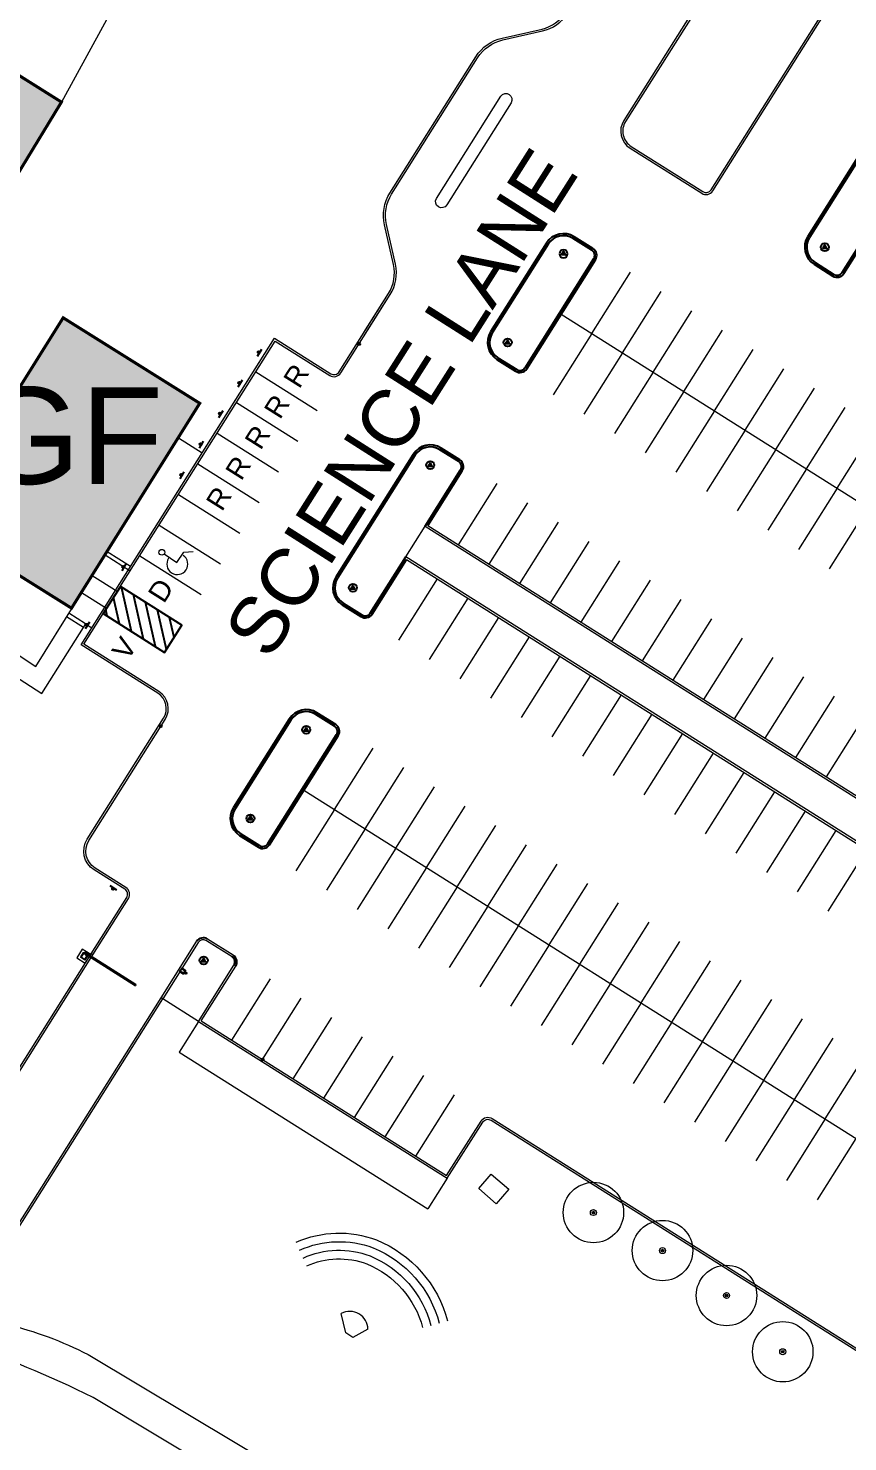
# Model space of a CAD drawing. Header units: feet. Extents: x 6763715 to 6770513, y 1886699 to 1891873.
# Drawn here: x 6766102.4 to 6766305.8, y 1890306.2 to 1890657.1 of the extents above; entities that cross this region are included whole.
import ezdxf
from ezdxf.enums import TextEntityAlignment as Align

# ---------------------------------------------------------------- set-up
doc = ezdxf.new("R2010")
doc.units = ezdxf.units.FT
doc.header["$LTSCALE"] = 48
doc.header["$MEASUREMENT"] = 0
doc.linetypes.add('PHANTOM2', pattern=[1.25, 0.625, -0.125, 0.125, -0.125, 0.125, -0.125])
doc.layers.get('0').update_dxf_attribs({"lineweight": 0})
for name, color, linetype in [('C-BLDG', 7, 'Continuous'), ('C-ROAD-IDEN', 7, 'Continuous'), ('L-Curb-Back-Prop', 5, 'Continuous'), ('L-Curb-Prop', 5, 'Continuous'), ('L-Eqpt-Prop', 4, 'Continuous'), ('L-Lite-Prop', 2, 'Continuous'), ('L-Sign-Reg', 2, 'Continuous'), ('L-Strp-Prop', 3, 'Continuous'), ('L-Walk-Prop', 6, 'Continuous'), ('UTILITY', 2, 'Continuous')]:
    doc.layers.add(name, color=color, linetype=linetype)
for name, color, linetype, lineweight in [('C-BLDG-HTCH', 253, 'Continuous', 0), ('C-BLDG-IDEN', 7, 'Continuous', 50), ('C-PKNG-STRP', 3, 'Continuous', 0), ('C-PROP', 7, 'PHANTOM2', 0), ('C-ROAD', 5, 'Continuous', 0), ('Handicap signs', 5, 'Continuous', 0), ('L-Hedr-Prop', 2, 'Continuous', 18), ('L-Ramp-Prop', 6, 'Continuous', 18), ('L-SITE', 32, 'Continuous', 5), ('L-SITE-WALK', 6, 'Continuous', 0), ('L-Tree-Exst', 3, 'Continuous', 18)]:
    doc.layers.add(name, color=color, linetype=linetype, lineweight=lineweight)
doc.layers.get('L-Lite-Prop').off()
doc.styles.add('Arial', font='arial.ttf')
doc.styles.add('Campus_Base_Map_NEW$0$STANDARD', font='arial.ttf', dxfattribs={"height": 3.8})
doc.styles.get("Standard").update_dxf_attribs({"font": 'arial.ttf'})

# ---------------------------------------------------------------- blocks, each defined once
blk = doc.blocks.new('Campus_Base_Map_NEW$0$HANDI')
at = {"layer": 'Handicap signs', "lineweight": 0}
for p, q in [((0, 0.07912658333467937), (0, 0)), ((0, 0), (0.0625, 0)), ((0.0625, 0), (0.09407491666691688, -0.03864783333240968))]:
    blk.add_line(p, q, dxfattribs=at)
blk.add_circle((0, 0.09412658333409732), 0.015, dxfattribs=at)
blk.add_arc((-0.006249999996119489, -0.006249999999757468), 0.05412658333333333, 90, 0, dxfattribs=at)
blk = doc.blocks.new('Island-End')
at = {"layer": 'L-Curb-Back-Prop'}
blk.add_lwpolyline([(-90.000000461936, -209.9999998062849), (-24.00000042468309, -209.9999999254942, 0.4142135623861266), (-6.00000037997961, -191.9999999627471), (-5.999999649822712, 191.9999999850988, 0.4142135627352785), (-23.99999963492155, 210.0000000298023), (-89.99999988824129, 210.0000000745058, 0.4142135621641632), (-143.9999999329448, 156.0000001490116), (-144.0000003650784, -155.9999997168779, 0.4142135622058152)], format="xyb", close=True, dxfattribs=at)
at = {"layer": 'L-Curb-Prop'}
blk.add_lwpolyline([(-90.00000048428774, -215.9999998062849), (-24.00000043213367, -215.9999999403954, 0.4142135625774131), (-3.799796104431152e-07, -191.9999999701977), (3.501772880554199e-07, 191.9999999776483, 0.4142135627706796), (-23.99999963492155, 216.0000000223517), (-89.99999988079071, 216.0000000745058, 0.4142135621739075), (-149.9999999478459, 156.0000001490116), (-150.0000003650784, -155.9999997094274, 0.4142135622000315)], format="xyb", close=True, dxfattribs=at)
blk = doc.blocks.new('Pkg1')
at = {"layer": 'L-Strp-Prop', "lineweight": 0}
blk.add_line((0, 0), (2.980232238769531e-08, -216.0000000074506), dxfattribs=at)
blk = doc.blocks.new('Island-End2')
at = {"layer": 'L-Curb-Back-Prop'}
blk.add_lwpolyline([(8.940696716308594e-08, 54.00000197440386), (3.799796104431152e-07, 252.0003285929561, 0.4142135627352785), (-17.99999961256981, 270.0003286376595), (-83.99999986588955, 270.000328682363, 0.4142135621641632), (-137.9999999254942, 216.0003287568688), (-138.0000003799796, -215.9996711164713, 0.4142135622058152), (-84.00000046938658, -269.9996712058783), (-18.00000041723251, -269.999671317637, 0.4142135623861266), (-3.799796104431152e-07, -251.9996713623405), (-9.685754776000977e-08, -54.00000195205212)], format="xyb", dxfattribs=at)
at = {"layer": 'L-Curb-Prop'}
blk.add_lwpolyline([(6.000000089406967, 60.00000210851431), (6.000000365078449, 252.0003285780549, 0.4142135627706796), (-17.99999962002039, 276.0003286376595), (-83.99999986588955, 276.0003286674619, 0.4142135621739075), (-143.9999999403954, 216.0003287568688), (-144.0000003576279, -215.9996711015701, 0.4142135622000315), (-84.0000004991889, -275.9996711909771), (-18.00000043213367, -275.9996713325381, 0.4142135625774131), (5.99999962747097, -251.9996713548899), (5.999999910593033, -60.00000590831041)], format="xyb", dxfattribs=at)
at = {"layer": 'L-Hedr-Prop'}
blk.add_line((-9.685754776000977e-08, -54.0000019595027), (8.940696716308594e-08, 54.00000196695328), dxfattribs=at)
blk = doc.blocks.new('D')
at = {"style": 'Arial'}
blk.add_text('D', height=60, dxfattribs=at).set_placement((54.00000001490116, -8.195638656616211e-08), align=Align.MIDDLE)
blk = doc.blocks.new('Ex-Tree')
h = blk.add_hatch(color=256)
edge = h.paths.add_edge_path()
edge.add_arc((0, 3.725290298461914e-09), 2.954040393634932, 0, 360)
for centre, radius in [((0, 0), 72), ((0, 3.725290298461914e-09), 7.199999999999997), ((0, 3.725290298461914e-09), 2.954040393634932)]:
    blk.add_circle(centre, radius)
blk = doc.blocks.new('Lite1')
blk.add_line((-1.341104507446289e-07, -36.00000005215406), (-9.685754776000977e-08, -12.0000000372529))
blk.add_lwpolyline([(33.99999982863665, -104.0000000968575), (33.99999983608723, -36.00000008195639), (-34.00000017136335, -36.00000008195639), (-34.00000017136335, -104.0000000745058)], close=True)
blk.add_circle((-7.450580596923828e-09, 2.235174179077148e-08), 12)
at = {"layer": 'Defpoints'}
blk.add_circle((-0.01750877499580383, -56.99999728053808), 3, dxfattribs=at)
blk = doc.blocks.new('Card-Rdr')
for points in [[(11.99999999254942, -5.999999992549419), (11.99999999254942, 6.000000007450581), (-1.490116119384766e-08, 6.000000014901161), (-1.490116119384766e-08, -5.999999985098839)], [(19.9999999627471, -0.9999999925494194), (19.99999998509884, 1.000000014901161), (11.99999997764826, 1.000000014901161), (11.99999997764826, -0.9999999850988388)]]:
    blk.add_lwpolyline(points, close=True)
at = {"layer": 'Defpoints'}
blk.add_text('R', height=9, rotation=90, dxfattribs=at).set_placement((5.999999992549419, 0), align=Align.MIDDLE)
blk = doc.blocks.new('Sign-Aisle')
at = {"transparency": 33554687}
h = blk.add_hatch(color=256, dxfattribs=at)
h.dxf.hatch_style = 1
edge = h.paths.add_edge_path()
edge.add_line((-3.46410159021616, 5.999999985098839), (-3.464101598448521, -6.000000032346744))
edge.add_line((-3.46410159021616, -6.000000029802322), (6.928203259807564, -2.811205934705185e-08))
edge.add_line((6.928203254938126, -2.980232238769531e-08), (-3.464101586853236, 5.999999985952996))
blk.add_lwpolyline([(-3.46410159021616, 5.999999985098839), (-3.46410159021616, -6.000000029802322), (6.928203254938126, -2.980232238769531e-08)], close=True)
blk.add_circle((2.235174179077148e-08, -2.980232238769531e-08), 12)
blk = doc.blocks.new('R')
at = {"style": 'Arial'}
blk.add_text('R', height=59.99999999999999, dxfattribs=at).set_placement((54.00000004470348, -7.450580596923828e-08), align=Align.MIDDLE)
blk = doc.blocks.new('Gate14')
for points in [[(-12.00000001490116, -7.499999955296516), (-12.00000002235174, 7.500000044703484), (-27.00000002235174, 7.500000044703484), (-27.00000002980232, -7.499999955296516)], [(156, 8.500000052154064), (155.9999999925494, 10.50000004470348), (-24.00000000745058, 10.50000005215406), (-24.00000001490116, 8.500000059604645)], [(-16.99999999254942, 7.500000029802322), (-16.99999997019768, 8.500000037252903), (-18.99999998509884, 8.500000037252903), (-18.99999998509884, 7.500000029802322)]]:
    blk.add_lwpolyline(points, close=True)
blk = doc.blocks.new('Load8')
h = blk.add_hatch()
h.set_pattern_fill('ANSI31', color=256, scale=240, angle=32.2373537109462)
h.set_pattern_definition([(44.99999999999999, (-7122.795314535499, 2310.026909977198), (-21.21320343559642, 21.21320343559643), [])])
h.paths.add_polyline_path([(-48.00000000745058, -7.450580596923828e-09), (48, -7.450580596923828e-09), (48, 215.9999999850988), (-48.00000000745058, 215.9999999776483)])
blk.add_lwpolyline([(-48.00000000745058, -7.450580596923828e-09), (48, -7.450580596923828e-09), (48, 215.9999999850988), (-48.00000000745058, 215.9999999776483)], close=True)
blk = doc.blocks.new('V')
at = {"style": 'Arial'}
blk.add_text('V', height=59.99999999999999, dxfattribs=at).set_placement((53.99999992549419, -3.725290298461914e-07), align=Align.MIDDLE)
blk = doc.blocks.new('RegSign')
blk.add_line((-12.00000002980232, -3), (11.99999995529652, -3))
blk.add_circle((-7.450580596923828e-09, 7.450580596923828e-09), 3)

msp = doc.modelspace()

# ---------------------------------------------------------------- hatches: boundary and pattern name
at = {"layer": 'C-BLDG-HTCH'}
h = msp.add_hatch(color=256, dxfattribs=at)
h.paths.add_polyline_path([(6765923.280488579, 1890632.489966301), (6765999.88749993, 1890584.620592766), (6766047.006154512, 1890660.026202647), (6766055.698647493, 1890654.59453019), (6766087.14052384, 1890704.912050562), (6766036.894225651, 1890736.309422341), (6766005.805628832, 1890686.557267363), (6765970.752422669, 1890708.460941582)])
h.paths.add_polyline_path([(6766059.727983911, 1890640.284937322), (6766097.312909873, 1890616.789002614), (6766110.643361259, 1890638.735057497), (6766082.910806195, 1890656.155559261), (6766074.920997147, 1890643.369191958), (6766065.380456062, 1890649.330783682)])
h.paths.add_polyline_path([(6765969.555350887, 1890715.622460931), (6765987.647043603, 1890704.317516627), (6766002.131503494, 1890727.497497922), (6765984.039810778, 1890738.802442226)])
h.paths.add_polyline_path([(6766065.646440115, 1890630.885647992), (6766047.629185129, 1890602.052012723), (6766066.286243245, 1890590.393788911), (6766084.303498229, 1890619.227424179)], flags=17)
h.paths.add_polyline_path([(6766046.676058782, 1890600.526691718), (6766028.658803798, 1890571.69305645), (6766047.315861912, 1890560.034832636), (6766065.333116896, 1890588.868467906)])
h.paths.add_polyline_path([(6766110.928905592, 1890660.17641765), (6766084.921816031, 1890676.434554724), (6766093.276712627, 1890689.799342036), (6766119.28380219, 1890673.541204962)])
msp.add_hatch(color=256, dxfattribs=at).paths.add_polyline_path([(6766079.237456872, 1890534.332281098), (6766111.073057543, 1890585.189871778), (6766144.978117994, 1890563.966137996), (6766113.142517325, 1890513.108547317)])

# ---------------------------------------------------------------- linework, layer by layer
at = {"layer": 'C-BLDG', "const_width": 0.75}
msp.add_lwpolyline([(6766059.727983911, 1890640.284937322), (6766097.312909873, 1890616.789002614), (6766110.643361259, 1890638.735057497), (6766082.910806195, 1890656.155559261), (6766074.920997147, 1890643.369191958), (6766065.380456062, 1890649.330783682)], close=True, dxfattribs=at)
msp.add_lwpolyline([(6766079.237456872, 1890534.332281098), (6766111.073057543, 1890585.189871778), (6766144.978117994, 1890563.966137996), (6766113.142517325, 1890513.108547317), (6766079.237456872, 1890534.332281098)], dxfattribs=at)
at = {"layer": 'C-PKNG-STRP'}
msp.add_line((6766128.374658784, 1890537.018800612), (6766132.547101294, 1890543.844540387), dxfattribs=at)
at = {"layer": 'C-PROP', "ltscale": 0.02, "const_width": 6, "elevation": -178.8009999999999}
msp.add_lwpolyline([(6769012.672318948, 1888295.374669329, 0.1361048893769301), (6767938.827147607, 1887977.763884334, -0.2823868537519414), (6765535.011960359, 1887963.210487848), (6765125.199023341, 1887960.525005917), (6765008.259637998, 1888061.176182), (6763829.051106414, 1890965.3305025), (6763828.781101809, 1890985.958502438), (6763983.434002401, 1891051.428890646), (6764153.834987686, 1890819.547933312), (6764199.850891613, 1890841.999908577), (6764151.795092961, 1891122.836158444, -0.01647219109543954), (6764351.863703489, 1891197.559898398, -0.0003431867193823084), (6765614.041232214, 1891619.044375816, -0.1515732919274202), (6766084.71670162, 1891639.018791427, -4.006424607498245e-05), (6767109.798489642, 1891365.369470985), (6767424.223199004, 1891242.168853522)], format="xyb", dxfattribs=at)
at = {"layer": 'C-ROAD', "lineweight": 0}
msp.add_line((6766158.694768002, 1890293.087886753), (6766118.478996979, 1890317.212742748), dxfattribs=at)
at = {"layer": 'C-ROAD'}
msp.add_lwpolyline([(6766127.654012928, 1890669.850106969), (6766110.643361259, 1890638.735057497)], dxfattribs=at)
at = {"layer": 'C-ROAD', "lineweight": 0}
msp.add_arc((6765992.171337763, 1890060.252040746), 286.325736094929, 63.82382261393846, 71.03079410050871, dxfattribs=at)
at = {"layer": 'L-Curb-Back-Prop', "lineweight": 0}
for p, q in [((6766118.457935976, 1890427.061065498), (6766118.035013184, 1890427.327779417)), ((6766144.680565626, 1890410.523909174), (6766153.482008256, 1890424.480176297)), ((6766135.797770355, 1890416.125794873), (6766135.374847564, 1890416.392508792))]:
    msp.add_line(p, q, dxfattribs=at)
for points in [[(6766252.090013658, 1890627.707564418), (6766269.852770794, 1890616.505579924, 0.414213562337329), (6766271.921680917, 1890616.974206543), (6766331.666002271, 1890711.709551954, -0.414213562364088), (6766359.941107277, 1890718.114115705), (6766411.960610463, 1890685.308303875, 0.4142135630130458), (6766414.029520588, 1890685.776930494), (6766422.831365538, 1890699.73383559), (6766606.379166177, 1890583.978901003)], [(6766270.002364854, 1890664.546817684), (6766250.684133803, 1890633.914294784, 0.4142135623596806), (6766252.090013658, 1890627.707564418)], [(6766185.724431491, 1890581.528197516), (6766191.83850438, 1890591.223157527, 0.1989123674445834), (6766193.06826042, 1890598.389392702), (6766190.836930516, 1890608.240350472, -0.1989123672672606), (6766192.196134566, 1890616.160926145), (6766213.533248088, 1890649.994749581, -0.1989123639110069), (6766220.095043125, 1890654.634339926), (6766229.948311106, 1890656.866193281, 0.1989123639051937), (6766235.885173282, 1890661.063917879)], [(6766163.545322237, 1890580.100998415), (6766177.500754016, 1890571.300082566, 0.4142135623603287), (6766179.569664138, 1890571.768709183), (6766191.838504368, 1890591.223157532)], [(6766118.035013184, 1890427.327779417), (6766126.836455808, 1890441.284046492, 0.4142135627807244), (6766126.367829191, 1890443.352956616), (6766118.755453619, 1890448.153659143, -0.41421356235672), (6766117.037156019, 1890455.739662922), (6766135.973404782, 1890485.766484327, 0.4142135622749689), (6766134.567524927, 1890491.973214692), (6766115.535950782, 1890503.975371623)]]:
    msp.add_lwpolyline(points, format="xyb", dxfattribs=at)
for points in [[(6766115.535950782, 1890503.975371623), (6766163.545322236, 1890580.100998414)], [(6766200.930080878, 1890533.472935567), (6766468.221343166, 1890364.904873671)], [(6766463.42050656, 1890357.29228552), (6766196.12920878, 1890525.860291139)]]:
    msp.add_lwpolyline(points, dxfattribs=at)
for points, elevation in [([(6766153.013381639, 1890426.54908642), (6766146.668123116, 1890430.550688592, 0.4142135619753254), (6766144.599212995, 1890430.082061975), (6766135.797770355, 1890416.125794873)], 1.033114485453452e-10), ([(6766206.42743952, 1890371.583909638), (6766215.229152156, 1890385.540604875, -0.4142135625828158), (6766217.298062278, 1890386.009231492), (6766412.264635216, 1890263.052794253)], 1.037138844619336e-10)]:
    msp.add_lwpolyline(points, format="xyb", dxfattribs=dict(at, elevation=elevation))
at = {"layer": 'L-Curb-Back-Prop', "lineweight": 0, "elevation": 1.048256723673292e-10}
msp.add_lwpolyline([(6766144.680565626, 1890410.523909174), (6766206.42743952, 1890371.583909638)], dxfattribs=at)
at = {"layer": 'L-Curb-Back-Prop'}
msp.add_arc((6766152.213239887, 1890425.280318049), 1.5, 327.7626462834644, 57.76264628710492, dxfattribs=at)
at = {"layer": 'L-Curb-Prop', "lineweight": 0}
for p, q in [((6766201.619095453, 1890533.62815794), (6766468.065552619, 1890365.595173706)), ((6766196.284409762, 1890525.169056244), (6766462.73086693, 1890357.136072012)), ((6766135.374847564, 1890416.392508792), (6766144.176290201, 1890430.348775886)), ((6766153.280095558, 1890426.972009209), (6766146.934837027, 1890430.973611377)), ((6766145.369669121, 1890410.679272543), (6766153.904931047, 1890424.213462381)), ((6766145.369669121, 1890410.679272543), (6766206.270967421, 1890372.273128953))]:
    msp.add_line(p, q, dxfattribs=at)
for points in [[(6766251.823299738, 1890627.284641625), (6766269.586056875, 1890616.082657131, 0.4142135623338038), (6766272.344603703, 1890616.707492623), (6766332.088925081, 1890711.442838075, -0.4142135623330456), (6766359.67439338, 1890717.69119295), (6766411.693896545, 1890684.885381086, 0.4142135630152906), (6766414.452443376, 1890685.510216577), (6766422.98688138, 1890699.043099963)], [(6766269.579442062, 1890664.813531603), (6766250.261211007, 1890634.181008698, 0.4142135623886143), (6766251.823299735, 1890627.284641625)], [(6766186.14735428, 1890581.261483599), (6766192.26142717, 1890590.956443609, 0.1989123674439663), (6766193.555907212, 1890598.499849055), (6766191.324577308, 1890608.350806825, -0.1989123672617105), (6766192.619057354, 1890615.894212228), (6766213.956170878, 1890649.728035664, -0.1989123639137692), (6766220.205499486, 1890654.146693136), (6766230.058767461, 1890656.378546489, 0.1989123639262023), (6766236.308096067, 1890660.797203961)], [(6766163.700510824, 1890579.412005143), (6766177.2340401, 1890570.877159776, 0.4142135623214445), (6766179.992586928, 1890571.501995265), (6766192.261427158, 1890590.956443614)], [(6766118.457935974, 1890427.061065497), (6766127.259378589, 1890441.017332594, 0.4142135632413331), (6766126.634543096, 1890443.775879428), (6766119.022167534, 1890448.576581929, -0.4142135623689195), (6766117.460078808, 1890455.472949002), (6766136.396327571, 1890485.499770409, 0.4142135622701287), (6766134.834238845, 1890492.396137481), (6766116.225591835, 1890504.131577755)]]:
    msp.add_lwpolyline(points, format="xyb", dxfattribs=at)
msp.add_lwpolyline([(6766206.282189129, 1890613.18887838, -0.9999999999124717), (6766203.744652388, 1890614.789161884), (6766219.747487423, 1890640.164529286, -1.000000000087528), (6766222.285024161, 1890638.564245783)], format="xyb", close=True, dxfattribs=at)
msp.add_lwpolyline([(6766116.225591835, 1890504.131577755), (6766163.701526763, 1890579.411364448)], dxfattribs=at)
at = {"layer": 'L-Curb-Prop', "lineweight": 0, "elevation": 1.035661208359992e-10}
msp.add_lwpolyline([(6766206.270967424, 1890372.273128953), (6766214.806229366, 1890385.807318792, -0.4142135625025138), (6766217.564776195, 1890386.432154281), (6766412.531349134, 1890263.475717041)], format="xyb", dxfattribs=at)
at = {"layer": 'L-Curb-Prop'}
for centre, start, end in [((6766145.867981358, 1890429.281920216), 57.76264628710492, 147.7626462834644), ((6766152.213239887, 1890425.280318049), 327.7626462834644, 57.76264628710492)]:
    msp.add_arc(centre, 2, start, end, dxfattribs=at)
at = {"layer": 'L-Hedr-Prop', "lineweight": 0}
for p, q in [((6766087.079901803, 1890338.874869784), (6766135.797770355, 1890416.125794873)), ((6766144.680565624, 1890410.523909173), (6766135.797770355, 1890416.125794873)), ((6766144.680565625, 1890410.523909172), (6766139.879743766, 1890402.911280884)), ((6766206.427439522, 1890371.583909638), (6766201.626617661, 1890363.971281348))]:
    msp.add_line(p, q, dxfattribs=at)
for points, elevation in [([(6766068.457270624, 1890350.075134768), (6766071.407078745, 1890353.390819992), (6766118.035013184, 1890427.327779417)], 1.029306130015508e-10), ([(6766139.879743766, 1890402.911280885), (6766201.62661766, 1890363.971281349)], 1.074854182547592e-10)]:
    msp.add_lwpolyline(points, dxfattribs=dict(at, elevation=elevation))
at = {"layer": 'L-Ramp-Prop', "lineweight": 0}
for p, q in [((6766127.694131943, 1890522.317428554), (6766121.457542014, 1890526.250499481)), ((6766127.805024391, 1890523.42974374), (6766121.986613, 1890527.099092683)), ((6766124.493889713, 1890517.242150282), (6766118.283440878, 1890521.158735472)), ((6766121.826425755, 1890513.013127179), (6766115.633404318, 1890516.918721877)), ((6766116.104833186, 1890508.345675626), (6766111.930159785, 1890510.978410306)), ((6766116.638261021, 1890509.191521205), (6766112.458978417, 1890511.827162654))]:
    msp.add_line(p, q, dxfattribs=at)
at = {"layer": 'L-SITE'}
for p, q in [((6766181.213679136, 1890333.202563408), (6766180.100256686, 1890338.011522374)), ((6766182.950356023, 1890332.082946421), (6766181.213679136, 1890333.202563408)), ((6766186.731647732, 1890334.130276334), (6766182.950356023, 1890332.082946421))]:
    msp.add_line(p, q, dxfattribs=at)
for points in [[(6766168.892793661, 1890355.696298001, -0.199506583619755), (6766188.821869472, 1890356.300907173, -0.2356822497654323), (6766206.513850317, 1890336.166857747, -0.2356822497654323)], [(6766169.771995672, 1890353.749371503, -0.1992344424872343), (6766188.038972137, 1890354.313127089, -0.2354445255629812), (6766204.448321296, 1890335.621780847, -0.2354445255629812)], [(6766170.651197683, 1890351.802445004, -0.1989108869806388), (6766187.256228877, 1890352.325255362, -0.2351655535389773), (6766202.382792275, 1890335.076703945, -0.2351655535389773)], [(6766171.530399695, 1890349.855518506, -0.1985197935391642), (6766186.473685802, 1890350.337264565, -0.2348335501223709), (6766200.317263255, 1890334.531627045, -6.694759239772378)]]:
    msp.add_lwpolyline(points, format="xyb", dxfattribs=at)
msp.add_arc((6766182.24271714, 1890334.066341936), 4.489385868120499, 0.8159901565789133, 118.5045115716207, dxfattribs=at)
at = {"layer": 'L-SITE-WALK', "lineweight": 0}
for p, q in [((6766049.82437041, 1890534.152012293), (6766104.282726994, 1890498.661443998)), ((6766042.840383435, 1890532.563430385), (6766105.803390997, 1890491.896628001)), ((6766104.282726994, 1890498.661443998), (6766113.953147079, 1890514.204234248)), ((6766105.803390997, 1890491.896628001), (6766116.104833186, 1890508.345675626)), ((6766105.803390997, 1890491.896628001), (6766116.108531796, 1890508.34334312)), ((6766117.261141235, 1890327.858651249), (6766199.547641565, 1890278.672004008))]:
    msp.add_line(p, q, dxfattribs=at)
msp.add_lwpolyline([(6766040.230724395, 1890473.634486449), (6765987.797646603, 1890388.788390269), (6765960.79576654, 1890405.360183329), (6765952.414683503, 1890390.472512073), (6765964.427127917, 1890382.329899985, 0.1049114391697125), (6765983.463055113, 1890377.615467505, 0.04103935634922959), (6766007.684232488, 1890379.762683745, -0.07224654945312009), (6766034.831449728, 1890374.824954821, -0.07630010859432847), (6766057.660989711, 1890360.225177162, 0.021202585675986), (6766069.484174816, 1890349.258777282, 0.07989097356017287), (6766079.078983978, 1890343.429112293, 0.09025813517219163), (6766097.081258055, 1890335.368705614, -0.05771501393890554), (6766117.25701058, 1890327.860757681, -0.3233128224102466)], format="xyb", dxfattribs=at)
at = {"layer": 'L-Strp-Prop', "lineweight": 0}
for p, q in [((6766234.696314025, 1890586.066722832), (6766501.137661783, 1890418.036939107)), ((6766170.828181283, 1890467.923463473), (6766429.658331971, 1890304.693631364))]:
    msp.add_line(p, q, dxfattribs=at)
at = {"layer": 'L-Walk-Prop', "lineweight": 0}
for p, q in [((6766145.580335678, 1890551.615003387), (6766139.673548996, 1890555.272021001)), ((6766086.612055925, 1890339.070350084), (6766135.374847564, 1890416.392508792))]:
    msp.add_line(p, q, dxfattribs=at)
msp.add_lwpolyline([(6766116.104833188, 1890508.345675625), (6766116.63826102, 1890509.191521205), (6766118.203155543, 1890508.204629137)], dxfattribs=at)
at = {"layer": 'L-Walk-Prop', "lineweight": 0, "elevation": 1.036979753814392e-10}
msp.add_lwpolyline([(6766116.568086637, 1890425.001704074), (6766117.901656223, 1890427.116318025), (6766115.787042277, 1890428.44988761), (6766114.453472689, 1890426.33527366)], close=True, dxfattribs=at)
at = {"layer": 'L-Walk-Prop', "lineweight": 0, "elevation": 1.029396805150857e-10}
msp.add_lwpolyline([(6766068.830833579, 1890349.742793498), (6766071.808025339, 1890353.089258868), (6766118.457935975, 1890427.061065497)], dxfattribs=at)
at = {"layer": 'UTILITY', "lineweight": 0, "elevation": 1.043753163817836e-10}
msp.add_lwpolyline([(6766217.305194996, 1890372.644141998), (6766221.718304995, 1890368.879292999), (6766218.588230995, 1890365.291527999), (6766214.226864995, 1890369.043795)], close=True, dxfattribs=at)

# ---------------------------------------------------------------- block references
at = {"lineweight": 0, "xscale": 0.08333333333333336, "yscale": 0.08333333333333336, "zscale": 0.08333333333333336, "rotation": 327.7626462890574}
for name, p in [('Island-End2', (6766315.683208643, 1890614.202554763)), ('Island-End', (6766234.696313454, 1890586.066721927)), ('Island-End2', (6766198.528614974, 1890529.664980335)), ('Island-End', (6766170.828180512, 1890467.923462251))]:
    msp.add_blockref(name, p, dxfattribs=at)
at = {"color": 3, "lineweight": 0}
for p, xscale, yscale, zscale, rotation in [((6766242.309331012, 1890581.26651733), 0.08333333333333338, 0.08333333333333338, 0.08333333333333338, 147.7626462136919), ((6766249.92194124, 1890576.465666829), 0.08333333333333338, 0.08333333333333338, 0.08333333333333338, 147.7626462136919), ((6766257.534551455, 1890571.664816309), 0.08333333333333338, 0.08333333333333338, 0.08333333333333338, 147.7626462136919), ((6766265.147161672, 1890566.86396579), 0.08333333333333338, 0.08333333333333338, 0.08333333333333338, 147.7626462136919), ((6766242.308923639, 1890581.265871455), -0.08333333333333331, 0.08333333333333331, 0.08333333333333333, 327.7626463820493), ((6766242.30892369, 1890581.265871452), 0.08333333333333336, 0.08333333333333336, 0.08333333333333336, 327.7626462890574), ((6766249.921533907, 1890576.465020931), 0.08333333333333336, 0.08333333333333336, 0.08333333333333336, 327.7626462890574), ((6766272.759771885, 1890562.063115269), 0.08333333333333338, 0.08333333333333338, 0.08333333333333338, 147.7626462136919), ((6766158.899660248, 1890571.799394895), 0.08333333333333336, 0.08333333333333336, 0.08333333333333336, 57.76264621369189), ((6766257.534144122, 1890571.664170412), 0.08333333333333336, 0.08333333333333336, 0.08333333333333336, 327.7626462890574), ((6766280.372382102, 1890557.26226475), 0.08333333333333338, 0.08333333333333338, 0.08333333333333338, 147.7626462136919), ((6766265.146754337, 1890566.863319892), 0.08333333333333336, 0.08333333333333336, 0.08333333333333336, 327.7626462890574), ((6766287.984992316, 1890552.461414231), 0.08333333333333338, 0.08333333333333338, 0.08333333333333338, 147.7626462136919), ((6766154.098809756, 1890564.186784698), 0.08333333333333336, 0.08333333333333336, 0.08333333333333336, 57.76264621369189), ((6766272.759364554, 1890562.062469373), 0.08333333333333336, 0.08333333333333336, 0.08333333333333336, 327.7626462890574), ((6766295.597602531, 1890547.660563711), 0.08333333333333338, 0.08333333333333338, 0.08333333333333338, 147.7626462136919), ((6766303.210212747, 1890542.859713191), 0.08333333333333338, 0.08333333333333338, 0.08333333333333338, 147.7626462136919), ((6766149.297959266, 1890556.574174499), 0.08333333333333336, 0.08333333333333336, 0.08333333333333336, 57.76264621369189), ((6766280.371974769, 1890557.261618853), 0.08333333333333336, 0.08333333333333336, 0.08333333333333336, 327.7626462890574), ((6766287.984584984, 1890552.460768333), 0.08333333333333336, 0.08333333333333336, 0.08333333333333336, 327.7626462890574), ((6766144.497108744, 1890548.961564285), 0.08333333333333336, 0.08333333333333336, 0.08333333333333336, 57.76264621369189), ((6766295.597195199, 1890547.659917814), 0.08333333333333336, 0.08333333333333336, 0.08333333333333336, 327.7626462890574), ((6766209.236805281, 1890528.824091359), 0.08333333333333338, 0.08333333333333338, 0.08333333333333338, 147.7626462136918), ((6766139.696258252, 1890541.348954087), 0.08333333333333336, 0.08333333333333336, 0.08333333333333336, 57.76264621369189), ((6766303.209805414, 1890542.859067294), 0.08333333333333336, 0.08333333333333336, 0.08333333333333336, 327.7626462890574), ((6766216.849415506, 1890524.023240856), 0.08333333333333338, 0.08333333333333338, 0.08333333333333338, 147.7626462136918), ((6766310.822415629, 1890538.058216775), 0.08333333333333336, 0.08333333333333336, 0.08333333333333336, 327.7626462890574), ((6766134.895407731, 1890533.736343874), 0.08333333333333336, 0.08333333333333336, 0.08333333333333336, 57.76264621369189), ((6766224.462025722, 1890519.222390336), 0.08333333333333338, 0.08333333333333338, 0.08333333333333338, 147.7626462136918), ((6766232.074635938, 1890514.421539819), 0.08333333333333338, 0.08333333333333338, 0.08333333333333338, 147.7626462136918), ((6766130.094557221, 1890526.123733679), 0.08333333333333336, 0.08333333333333336, 0.08333333333333336, 57.76264621369189), ((6766239.687246154, 1890509.6206893), 0.08333333333333338, 0.08333333333333338, 0.08333333333333338, 147.7626462136918), ((6766203.902119605, 1890520.364989659), -0.08333333333333333, 0.08333333333333333, 0.08333333333333333, 327.7626462392602), ((6766203.902119617, 1890520.364989678), 0.08333333333333336, 0.08333333333333336, 0.08333333333333336, 327.7626462890574), ((6766247.299856369, 1890504.81983878), 0.08333333333333338, 0.08333333333333338, 0.08333333333333338, 147.7626462136918), ((6766125.293706701, 1890518.511123463), 0.08333333333333336, 0.08333333333333336, 0.08333333333333336, 57.76264621369189), ((6766211.51472983, 1890515.564139158), 0.08333333333333336, 0.08333333333333336, 0.08333333333333336, 327.7626462890574), ((6766254.912466583, 1890500.018988261), 0.08333333333333338, 0.08333333333333338, 0.08333333333333338, 147.7626462136918), ((6766121.026632091, 1890511.744139316), -0.08333333333333334, 0.08333333333333331, 0.08333333333333333, 57.76264636422678), ((6766219.127340048, 1890510.763288639), 0.08333333333333336, 0.08333333333333336, 0.08333333333333336, 327.7626462890574), ((6766262.525076797, 1890495.218137741), 0.08333333333333338, 0.08333333333333338, 0.08333333333333338, 147.7626462136918), ((6766226.73995026, 1890505.96243812), 0.08333333333333336, 0.08333333333333336, 0.08333333333333336, 327.7626462890574), ((6766270.137687014, 1890490.417287221), 0.08333333333333338, 0.08333333333333338, 0.08333333333333338, 147.7626462136918), ((6766234.352560475, 1890501.161587601), 0.08333333333333336, 0.08333333333333336, 0.08333333333333336, 327.7626462890574), ((6766277.750297228, 1890485.616436702), 0.08333333333333338, 0.08333333333333338, 0.08333333333333338, 147.7626462136918), ((6766241.96517069, 1890496.360737081), 0.08333333333333336, 0.08333333333333336, 0.08333333333333336, 327.7626462890574), ((6766285.362907443, 1890480.815586183), 0.08333333333333338, 0.08333333333333338, 0.08333333333333338, 147.7626462136918), ((6766249.577780908, 1890491.559886561), 0.08333333333333336, 0.08333333333333336, 0.08333333333333336, 327.7626462890574), ((6766292.97551766, 1890476.014735663), 0.08333333333333338, 0.08333333333333338, 0.08333333333333338, 147.7626462136918), ((6766257.19039112, 1890486.759036042), 0.08333333333333336, 0.08333333333333336, 0.08333333333333336, 327.7626462890574), ((6766300.588127875, 1890471.213885141), 0.08333333333333338, 0.08333333333333338, 0.08333333333333338, 147.7626462136918), ((6766264.803001335, 1890481.958185523), 0.08333333333333336, 0.08333333333333336, 0.08333333333333336, 327.7626462890574), ((6766178.442611431, 1890463.122359088), 0.08333333333333338, 0.08333333333333338, 0.08333333333333338, 147.7626462136918), ((6766272.415611553, 1890477.157335002), 0.08333333333333336, 0.08333333333333336, 0.08333333333333336, 327.7626462890574), ((6766186.055221645, 1890458.321508568), 0.08333333333333338, 0.08333333333333338, 0.08333333333333338, 147.7626462136918), ((6766280.028221766, 1890472.356484483), 0.08333333333333336, 0.08333333333333336, 0.08333333333333336, 327.7626462890574), ((6766193.667831861, 1890453.520658046), 0.08333333333333338, 0.08333333333333338, 0.08333333333333338, 147.7626462136918), ((6766287.640831982, 1890467.555633963), 0.08333333333333336, 0.08333333333333336, 0.08333333333333336, 327.7626462890574), ((6766178.442204098, 1890463.121713189), 0.08333333333333336, 0.08333333333333336, 0.08333333333333336, 327.7626462890574), ((6766178.442204099, 1890463.121713205), -0.08333333333333333, 0.08333333333333333, 0.08333333333333333, 327.7626463711726), ((6766201.280442076, 1890448.719807527), 0.08333333333333338, 0.08333333333333338, 0.08333333333333338, 147.7626462136918), ((6766295.253442198, 1890462.754783442), 0.08333333333333336, 0.08333333333333336, 0.08333333333333336, 327.7626462890574), ((6766186.054814314, 1890458.320862669), 0.08333333333333336, 0.08333333333333336, 0.08333333333333336, 327.7626462890574), ((6766208.893052291, 1890443.918957008), 0.08333333333333338, 0.08333333333333338, 0.08333333333333338, 147.7626462136918), ((6766302.866052412, 1890457.953932923), 0.08333333333333336, 0.08333333333333336, 0.08333333333333336, 327.7626462890574), ((6766193.667424528, 1890453.520012148), 0.08333333333333336, 0.08333333333333336, 0.08333333333333336, 327.7626462890574), ((6766216.505662506, 1890439.118106488), 0.08333333333333338, 0.08333333333333338, 0.08333333333333338, 147.7626462136918), ((6766310.478662627, 1890453.153082403), 0.08333333333333336, 0.08333333333333336, 0.08333333333333336, 327.7626462890574), ((6766201.280034743, 1890448.719161629), 0.08333333333333336, 0.08333333333333336, 0.08333333333333336, 327.7626462890574), ((6766224.118272721, 1890434.317255968), 0.08333333333333338, 0.08333333333333338, 0.08333333333333338, 147.7626462136918), ((6766208.892644958, 1890443.91831111), 0.08333333333333336, 0.08333333333333336, 0.08333333333333336, 327.7626462890574), ((6766231.730882938, 1890429.516405448), 0.08333333333333338, 0.08333333333333338, 0.08333333333333338, 147.7626462136918), ((6766216.505255176, 1890439.117460589), 0.08333333333333336, 0.08333333333333336, 0.08333333333333336, 327.7626462890574), ((6766239.343493151, 1890424.715554929), 0.08333333333333338, 0.08333333333333338, 0.08333333333333338, 147.7626462136918), ((6766246.956103367, 1890419.914704409), 0.08333333333333338, 0.08333333333333338, 0.08333333333333338, 147.7626462136918), ((6766224.117865388, 1890434.31661007), 0.08333333333333336, 0.08333333333333336, 0.08333333333333336, 327.7626462890574), ((6766231.730475603, 1890429.51575955), 0.08333333333333336, 0.08333333333333336, 0.08333333333333336, 327.7626462890574), ((6766254.568713583, 1890415.113853889), 0.08333333333333338, 0.08333333333333338, 0.08333333333333338, 147.7626462136918), ((6766239.343085821, 1890424.714909031), 0.08333333333333336, 0.08333333333333336, 0.08333333333333336, 327.7626462890574), ((6766262.181323797, 1890410.313003368), 0.08333333333333338, 0.08333333333333338, 0.08333333333333338, 147.7626462136918), ((6766152.982695916, 1890405.879082592), 0.08333333333333338, 0.08333333333333338, 0.08333333333333338, 147.7626462136918), ((6766269.793934012, 1890405.512152849), 0.08333333333333338, 0.08333333333333338, 0.08333333333333338, 147.7626462136918), ((6766246.955696033, 1890419.914058512), 0.08333333333333336, 0.08333333333333336, 0.08333333333333336, 327.7626462890574), ((6766160.595306129, 1890401.078232074), 0.08333333333333338, 0.08333333333333338, 0.08333333333333338, 147.7626462136918), ((6766254.56830625, 1890415.113207991), 0.08333333333333336, 0.08333333333333336, 0.08333333333333336, 327.7626462890574), ((6766277.406544228, 1890400.71130233), 0.08333333333333338, 0.08333333333333338, 0.08333333333333338, 147.7626462136918), ((6766168.207916344, 1890396.277381553), 0.08333333333333338, 0.08333333333333338, 0.08333333333333338, 147.7626462136918), ((6766262.180916466, 1890410.31235747), 0.08333333333333336, 0.08333333333333336, 0.08333333333333336, 327.7626462890574), ((6766285.019154443, 1890395.91045181), 0.08333333333333338, 0.08333333333333338, 0.08333333333333338, 147.7626462136918), ((6766175.820526561, 1890391.476531035), 0.08333333333333338, 0.08333333333333338, 0.08333333333333338, 147.7626462136918), ((6766269.79352668, 1890405.51150695), 0.08333333333333336, 0.08333333333333336, 0.08333333333333336, 327.7626462890574), ((6766292.631764658, 1890391.109601289), 0.08333333333333338, 0.08333333333333338, 0.08333333333333338, 147.7626462136918), ((6766183.433136776, 1890386.675680515), 0.08333333333333338, 0.08333333333333338, 0.08333333333333338, 147.7626462136918), ((6766277.406136896, 1890400.710656431), 0.08333333333333336, 0.08333333333333336, 0.08333333333333336, 327.7626462890574), ((6766300.244374874, 1890386.308750771), 0.08333333333333338, 0.08333333333333338, 0.08333333333333338, 147.7626462136918), ((6766191.04574699, 1890381.874829995), 0.08333333333333338, 0.08333333333333338, 0.08333333333333338, 147.7626462136918), ((6766285.018747113, 1890395.909805911), 0.08333333333333336, 0.08333333333333336, 0.08333333333333336, 327.7626462890574), ((6766198.658357211, 1890377.07397946), -0.08333333333333334, 0.08333333333333333, 0.08333333333333333, 147.7626462890575), ((6766198.658357206, 1890377.073979475), 0.08333333333333338, 0.08333333333333338, 0.08333333333333338, 147.7626462136918), ((6766292.631357326, 1890391.108955392), 0.08333333333333336, 0.08333333333333336, 0.08333333333333336, 327.7626462890574), ((6766300.243967541, 1890386.308104873), 0.08333333333333336, 0.08333333333333336, 0.08333333333333336, 327.7626462890574), ((6766307.856577757, 1890381.507254353), 0.08333333333333336, 0.08333333333333336, 0.08333333333333336, 327.7626462890574)]:
    msp.add_blockref('Pkg1', p, dxfattribs=dict(at, xscale=xscale, yscale=yscale, zscale=zscale, rotation=rotation))
at = {"layer": 'Handicap signs', "xscale": 47.99999999883337, "yscale": 47.99999999883337, "zscale": 47.99999999883337, "rotation": 56.34835112671852}
msp.add_blockref('Campus_Base_Map_NEW$0$HANDI', (6766139.328084309, 1890524.471587593), dxfattribs=at)
at = {"layer": 'L-Eqpt-Prop', "lineweight": 0}
for p, xscale, yscale, zscale, rotation in [((6766300.158945941, 1890602.712411195), 0.08333333333333336, 0.08333333333333336, 0.08333333333333336, 327.7626462890574), ((6766235.285115426, 1890601.064583564), -0.08333333333333331, 0.08333333333333333, 0.08333333333333333, 147.762891891901), ((6766221.4160673, 1890579.072613841), 0.08333333333333336, 0.08333333333333336, 0.08333333333333336, 327.7626462890574), ((6766202.207661718, 1890548.625336029), 0.08333333333333336, 0.08333333333333336, 0.08333333333333336, 327.7626462890574), ((6766183.004352272, 1890518.174836762), 0.08333333333333336, 0.08333333333333336, 0.08333333333333336, 327.7626462890574), ((6766171.418404537, 1890482.92048282), 0.08333333333333336, 0.08333333333333336, 0.08333333333333336, 327.7626462890574), ((6766157.549347707, 1890460.928455579), 0.08333333333333336, 0.08333333333333336, 0.08333333333333336, 327.7626462890574), ((6766145.958489018, 1890425.677206328), 0.08333333333333336, 0.08333333333333336, 0.08333333333333336, 327.7626462890574)]:
    msp.add_blockref('Sign-Aisle', p, dxfattribs=dict(at, xscale=xscale, yscale=yscale, zscale=zscale, rotation=rotation))
at = {"layer": 'L-Eqpt-Prop', "xscale": 0.08333333333333336, "yscale": 0.08333333333333336, "zscale": 0.08333333333333336, "rotation": 327.7626462890574}
for name, p in [('Gate14', (6766117.65779422, 1890425.792297128)), ('Card-Rdr', (6766140.331906977, 1890423.315482329))]:
    msp.add_blockref(name, p, dxfattribs=at)
at = {"layer": 'L-Lite-Prop'}
for p, xscale, yscale, zscale, rotation in [((6766180.508311865, 1890581.22587167), 0.08333333333333334, 0.08333333333333334, 0.08333333333333334, 57.76264628905734), ((6766131.311705398, 1890486.341861462), 0.08333333333333334, 0.08333333333333334, 0.08333333333333334, 57.76264628905734), ((6766158.061116809, 1890397.059819511), 0.08333333333333325, 0.08333333333333325, 0.08333333333333325, 147.7626462890573)]:
    msp.add_blockref('Lite1', p, dxfattribs=dict(at, xscale=xscale, yscale=yscale, zscale=zscale, rotation=rotation))
at = {"layer": 'L-Sign-Reg', "lineweight": 0}
for p, xscale, yscale, zscale, rotation in [((6766159.608394342, 1890576.672555674), 0.08333333333333333, 0.08333333333333333, 0.08333333333333333, 57.75499961279724), ((6766154.807543853, 1890569.059945477), 0.08333333333333333, 0.08333333333333333, 0.08333333333333333, 57.75499961279724), ((6766150.006693361, 1890561.447335279), 0.08333333333333333, 0.08333333333333333, 0.08333333333333333, 57.75499961279724), ((6766145.20584284, 1890553.834725063), 0.08333333333333333, 0.08333333333333333, 0.08333333333333333, 57.75499961279724), ((6766140.404992348, 1890546.222114867), 0.08333333333333333, 0.08333333333333333, 0.08333333333333333, 57.75499961279724), ((6766126.002440795, 1890523.384284241), 0.08333333333333333, 0.08333333333333333, 0.08333333333333333, 57.75499961279724), ((6766116.934325928, 1890509.004738532), 0.08333333333333333, 0.08333333333333333, 0.08333333333333333, 57.75499961279724), ((6766123.45307348, 1890443.417757806), 0.08333333333333338, 0.08333333333333338, 0.08333333333333338, 147.7626462929307)]:
    msp.add_blockref('RegSign', p, dxfattribs=dict(at, xscale=xscale, yscale=yscale, zscale=zscale, rotation=rotation))
at = {"layer": 'L-Strp-Prop', "xscale": 0.08333333333333336, "yscale": 0.08333333333333336, "zscale": 0.08333333333333336, "rotation": 57.76264628905744}
for p in [(6766166.512270465, 1890566.998544373), (6766161.711419974, 1890559.385934177), (6766156.910569454, 1890551.773323961), (6766152.109718961, 1890544.160713764), (6766147.308868443, 1890536.54810355)]:
    msp.add_blockref('R', p, dxfattribs=at)
at = {"layer": 'L-Strp-Prop', "lineweight": 0}
for name, p, xscale, yscale, zscale, rotation in [('D', (6766132.906316908, 1890513.71027293), 0.08333333333333336, 0.08333333333333336, 0.08333333333333336, 57.76264628905744), ('Load8', (6766123.160343429, 1890515.127521636), 0.08333333333333333, 0.08333333333333333, 0.08333333333333333, 237.7626462890575), ('V', (6766123.838739875, 1890499.33045908), 0.08333333333333336, 0.08333333333333336, 0.08333333333333336, 57.76264628905744)]:
    msp.add_blockref(name, p, dxfattribs=dict(at, xscale=xscale, yscale=yscale, zscale=zscale, rotation=rotation))
at = {"layer": 'L-Tree-Exst', "xscale": 0.1041666666666667, "yscale": 0.1041666666666667, "zscale": 0.1041666666666667}
for p in [(6766242.717814996, 1890363.087893, 1525.872591000102), (6766259.861026995, 1890353.652535001, 1524.891311000102), (6766275.754726996, 1890342.496083, 1523.936589000102), (6766289.720266995, 1890328.533257001, 1523.690536000104)]:
    msp.add_blockref('Ex-Tree', p, dxfattribs=at)

# ---------------------------------------------------------------- texts
at = {"layer": 'C-BLDG-IDEN', "insert": (6766089.295965795, 1890567.941082154), "char_height": 24, "width": 2422.980191629224, "attachment_point": 1, "rotation": 359.9999999988104, "style": 'Campus_Base_Map_NEW$0$STANDARD'}
msp.add_mtext('GF', dxfattribs=at)
at = {"layer": 'C-ROAD-IDEN', "insert": (6766149.964081557, 1890506.541231598), "char_height": 14, "attachment_point": 1, "rotation": 57.558356569594594}
msp.add_mtext_dynamic_manual_height_columns('\\pxqc;SCIENCE LANE', width=145.3136173087744, gutter_width=1, heights=[0], dxfattribs=at)

doc.saveas('drawing.dxf')
